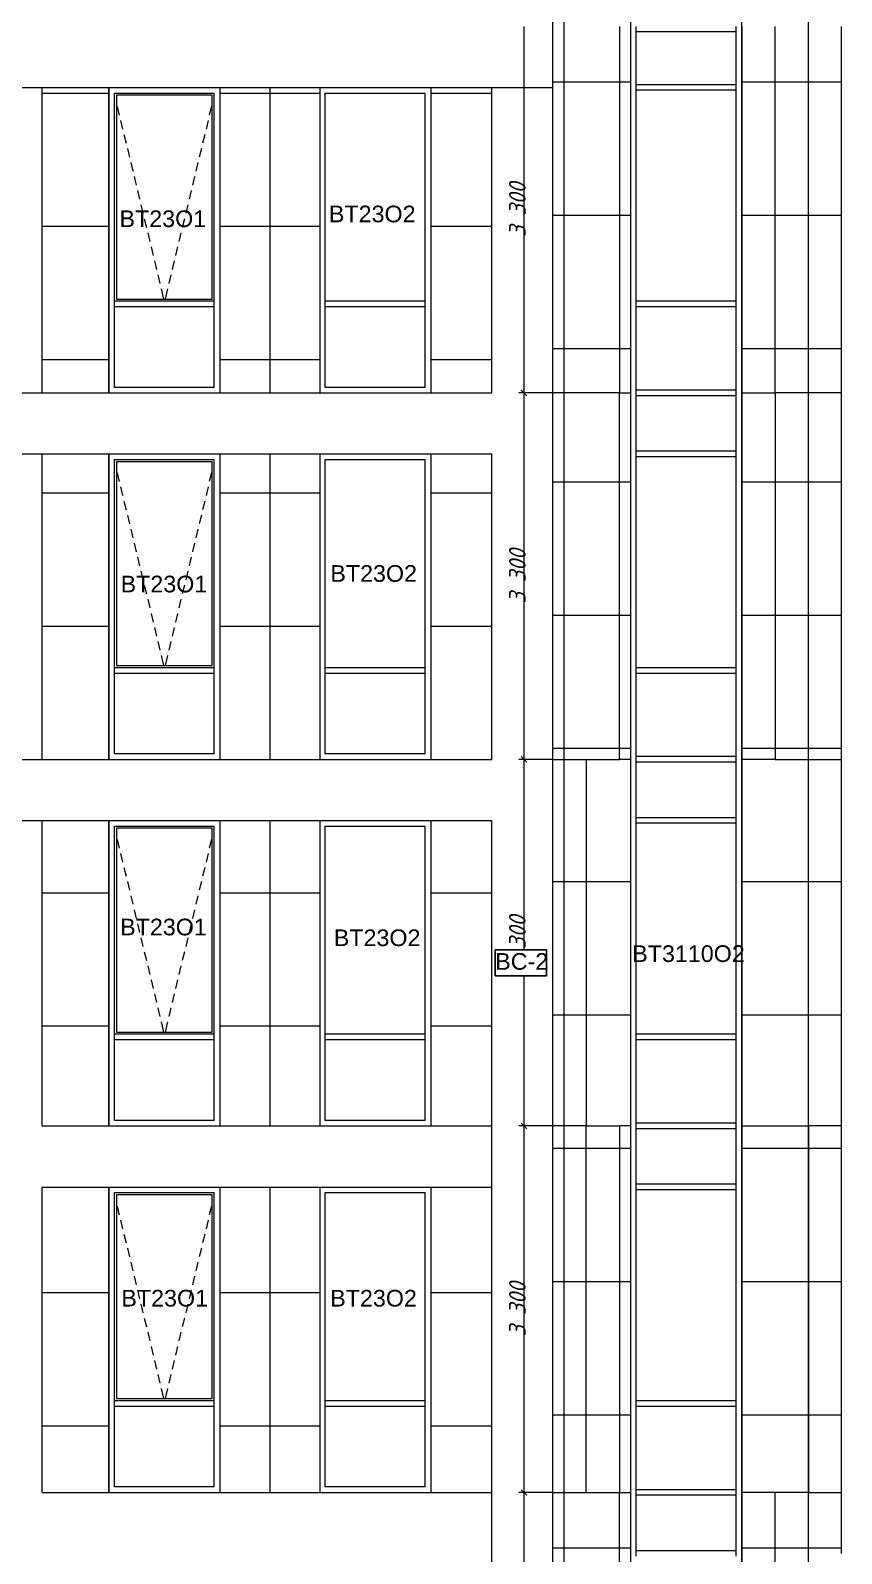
# Model space of a CAD drawing. Header units: millimetres. Extents: x 1499747 to 4230374, y -28481 to 441852.
# Drawn here: x 2654138 to 2661443, y 5067 to 18780 of the extents above; entities that cross this region are included whole.
import ezdxf
from ezdxf.xclip import XClip

# ---------------------------------------------------------------- set-up
doc = ezdxf.new("R2010")
doc.units = ezdxf.units.MM
doc.header["$MEASUREMENT"] = 0
doc.header["$XCLIPFRAME"] = 0
doc.set_wipeout_variables(frame=1)
doc.linetypes.add('Wipeout_Contour', pattern=[1000, 0, -1000])
for name, color, linetype, lineweight in [('1 Фасад_42_Витражные окна_Ном._пера__1_Ном._пера__7', 7, 'Continuous', 18), ('1 Фасад_42_Витражные окна_Ном._пера__20_Ном._пера__1', 1, 'Continuous', 18), ('1 Фасад_42_Витражные окна_Ном._пера__92_Ном._пера__233', 233, 'Continuous', 18), ('1 Фасад_42_Выступы_Ном._пера__1_Ном._пера__7', 7, 'Continuous', 18), ('1 Фасад_42_Отделка керамика_Ном._пера__1_Ном._пера__7', 7, 'Continuous', 18), ('1 Фасад_42_Отделка керамика_Ном._пера__42_Ном._пера__8', 8, 'Continuous', 18), ('1 Фасад_42_Сетка кладки_Ном._пера__5_Ном._пера__5', 5, 'Continuous', 18), ('1 Фасад_42_Сетка кладки_Ном._пера__62_Ном._пера__253', 252, 'Continuous', 18)]:
    doc.layers.add(name, color=color, linetype=linetype, lineweight=lineweight)
doc.layers.add('1 Фасад_42_Витражные окна_Ном._пера__20', color=7, linetype='Continuous')
doc.layers.add('Чертеж и Рисунок', color=7, linetype='Continuous')
doc.styles.add('СГЕНЕРИР_СТИЛЬ_1', font='')
doc.styles.add('СГЕНЕРИР_СТИЛЬ_2', font='arial.ttf')
doc.styles.get('СГЕНЕРИР_СТИЛЬ_1').set_extended_font_data('GOST Common', italic=True)

# ---------------------------------------------------------------- blocks, each defined once
blk = doc.blocks.new('Чертеж_5_42', base_point=(1557140, 9891))
at = {"layer": '1 Фасад_42_Витражные окна_Ном._пера__1_Ном._пера__7', "color": 252, "linetype": 'Continuous', "true_color": 0x939598}
for p, q in [((1553391, 46441), (1553391, 46491)), ((1554291, 46441), (1554291, 46491)), ((1555241, 45941), (1555241, 46491)), ((1554291, 46441), (1553391, 46441)), ((1553391, 45966), (1553391, 46441)), ((1554291, 45966), (1554291, 46441)), ((1553391, 45941), (1553391, 45966)), ((1554291, 45966), (1553391, 45966)), ((1553391, 45916), (1553391, 45941)), ((1554291, 45941), (1554291, 45966)), ((1554291, 45916), (1554291, 45941)), ((1555241, 43991), (1555241, 45941)), ((1548691, 45591), (1548691, 45891)), ((1548691, 45891), (1549141, 45891)), ((1548711, 45871), (1548711, 44036)), ((1549571, 45871), (1548711, 45871)), ((1549141, 45891), (1549591, 45891)), ((1549571, 44036), (1549571, 45871)), ((1549591, 45591), (1549591, 45891)), ((1550590, 45891), (1551040, 45891)), ((1550590, 45591), (1550590, 45891)), ((1551040, 45891), (1551490, 45891)), ((1551490, 45591), (1551490, 45891)), ((1554291, 45916), (1553391, 45916)), ((1553391, 45391), (1553391, 45916)), ((1554291, 45391), (1554291, 45916)), ((1548691, 44191), (1548691, 45591)), ((1549591, 44191), (1549591, 45591)), ((1550590, 44191), (1550590, 45591)), ((1551490, 44191), (1551490, 45591)), ((1553391, 44016), (1553391, 45391)), ((1554291, 44016), (1554291, 45391)), ((1548691, 44016), (1548691, 44191)), ((1549591, 44016), (1549591, 44191)), ((1550590, 44016), (1550590, 44191)), ((1551490, 44016), (1551490, 44191)), ((1548711, 44036), (1549571, 44036)), ((1548691, 43991), (1548691, 44016)), ((1549141, 44016), (1548691, 44016)), ((1548691, 43966), (1548691, 43991)), ((1548691, 43241), (1548691, 43966)), ((1549141, 43966), (1548691, 43966)), ((1549591, 44016), (1549141, 44016)), ((1549591, 43966), (1549141, 43966)), ((1549591, 43991), (1549591, 44016)), ((1549591, 43966), (1549591, 43991)), ((1549591, 43241), (1549591, 43966)), ((1551040, 44016), (1550590, 44016)), ((1550590, 43991), (1550590, 44016)), ((1550590, 43966), (1550590, 43991)), ((1551040, 43966), (1550590, 43966)), ((1550590, 43241), (1550590, 43966)), ((1551490, 44016), (1551040, 44016)), ((1551490, 43966), (1551040, 43966)), ((1551490, 43991), (1551490, 44016)), ((1551490, 43966), (1551490, 43991)), ((1551490, 43241), (1551490, 43966)), ((1553391, 43991), (1553391, 44016)), ((1554291, 44016), (1553391, 44016)), ((1553391, 43966), (1553391, 43991)), ((1553391, 43216), (1553391, 43966)), ((1554291, 43966), (1553391, 43966)), ((1554291, 43991), (1554291, 44016)), ((1554291, 43966), (1554291, 43991)), ((1554291, 43216), (1554291, 43966)), ((1555241, 43191), (1555241, 43991)), ((1549141, 43241), (1548691, 43241)), ((1549591, 43241), (1549141, 43241)), ((1551040, 43241), (1550590, 43241)), ((1551490, 43241), (1551040, 43241)), ((1554291, 43216), (1553391, 43216)), ((1553391, 43191), (1553391, 43216)), ((1554291, 43191), (1554291, 43216)), ((1553391, 43166), (1553391, 43191)), ((1554291, 43166), (1553391, 43166)), ((1553391, 43091), (1553391, 43166)), ((1553391, 42666), (1553391, 43091)), ((1554291, 43166), (1554291, 43191)), ((1554291, 43091), (1554291, 43166)), ((1554291, 42666), (1554291, 43091)), ((1555241, 42641), (1555241, 43191)), ((1553391, 42641), (1553391, 42666)), ((1554291, 42666), (1553391, 42666)), ((1554291, 42641), (1554291, 42666)), ((1548691, 42291), (1548691, 42591)), ((1548691, 42591), (1549141, 42591)), ((1548711, 42571), (1548711, 40736)), ((1549571, 42571), (1548711, 42571)), ((1549141, 42591), (1549591, 42591)), ((1549571, 40736), (1549571, 42571)), ((1549591, 42291), (1549591, 42591)), ((1550590, 42591), (1551040, 42591)), ((1550590, 42291), (1550590, 42591)), ((1551040, 42591), (1551490, 42591)), ((1551490, 42291), (1551490, 42591)), ((1553391, 42616), (1553391, 42641)), ((1553391, 40791), (1553391, 42616)), ((1554291, 42616), (1553391, 42616)), ((1554291, 42616), (1554291, 42641)), ((1554291, 40791), (1554291, 42616)), ((1555241, 40691), (1555241, 42641)), ((1548691, 40891), (1548691, 42291)), ((1549591, 40891), (1549591, 42291)), ((1550590, 40891), (1550590, 42291)), ((1551490, 40891), (1551490, 42291)), ((1548691, 40716), (1548691, 40891)), ((1549591, 40716), (1549591, 40891)), ((1550590, 40716), (1550590, 40891)), ((1551490, 40716), (1551490, 40891)), ((1548711, 40736), (1549571, 40736)), ((1553391, 40716), (1553391, 40791)), ((1554291, 40716), (1554291, 40791)), ((1548691, 40691), (1548691, 40716)), ((1549141, 40716), (1548691, 40716)), ((1548691, 40666), (1548691, 40691)), ((1548691, 39941), (1548691, 40666)), ((1549141, 40666), (1548691, 40666)), ((1549591, 40716), (1549141, 40716)), ((1549591, 40666), (1549141, 40666)), ((1549591, 40691), (1549591, 40716)), ((1549591, 40666), (1549591, 40691)), ((1549591, 39941), (1549591, 40666)), ((1551040, 40716), (1550590, 40716)), ((1550590, 40691), (1550590, 40716)), ((1550590, 40666), (1550590, 40691)), ((1551040, 40666), (1550590, 40666)), ((1550590, 39941), (1550590, 40666)), ((1551490, 40716), (1551040, 40716)), ((1551490, 40666), (1551040, 40666)), ((1551490, 40691), (1551490, 40716)), ((1551490, 40666), (1551490, 40691)), ((1551490, 39941), (1551490, 40666)), ((1553391, 40691), (1553391, 40716)), ((1554291, 40716), (1553391, 40716)), ((1553391, 40666), (1553391, 40691)), ((1553391, 39916), (1553391, 40666)), ((1554291, 40666), (1553391, 40666)), ((1554291, 40691), (1554291, 40716)), ((1554291, 40666), (1554291, 40691)), ((1554291, 39916), (1554291, 40666)), ((1555241, 39891), (1555241, 40691)), ((1549141, 39941), (1548691, 39941)), ((1549591, 39941), (1549141, 39941)), ((1551040, 39941), (1550590, 39941)), ((1551490, 39941), (1551040, 39941)), ((1554291, 39916), (1553391, 39916)), ((1553391, 39891), (1553391, 39916)), ((1554291, 39891), (1554291, 39916)), ((1553391, 39866), (1553391, 39891)), ((1554291, 39866), (1553391, 39866)), ((1553391, 39366), (1553391, 39866)), ((1554291, 39866), (1554291, 39891)), ((1554291, 39366), (1554291, 39866)), ((1555241, 39341), (1555241, 39891)), ((1553391, 39341), (1553391, 39366)), ((1554291, 39366), (1553391, 39366)), ((1554291, 39341), (1554291, 39366)), ((1548691, 38991), (1548691, 39291)), ((1548691, 39291), (1549141, 39291)), ((1548711, 39271), (1548711, 37436)), ((1549571, 39271), (1548711, 39271)), ((1549141, 39291), (1549591, 39291)), ((1549571, 37436), (1549571, 39271)), ((1549591, 38991), (1549591, 39291)), ((1550590, 38991), (1550590, 39291)), ((1550590, 39291), (1551040, 39291)), ((1551040, 39291), (1551490, 39291)), ((1551490, 38991), (1551490, 39291)), ((1553391, 39316), (1553391, 39341)), ((1554291, 39316), (1553391, 39316)), ((1553391, 38491), (1553391, 39316)), ((1554291, 39316), (1554291, 39341)), ((1554291, 38491), (1554291, 39316)), ((1555241, 37391), (1555241, 39341)), ((1548691, 37591), (1548691, 38991)), ((1549591, 37591), (1549591, 38991)), ((1550590, 37591), (1550590, 38991)), ((1551490, 37591), (1551490, 38991)), ((1553391, 37416), (1553391, 38491)), ((1554291, 37416), (1554291, 38491)), ((1548691, 37416), (1548691, 37591)), ((1549591, 37416), (1549591, 37591)), ((1550590, 37416), (1550590, 37591)), ((1551490, 37416), (1551490, 37591)), ((1548691, 37391), (1548691, 37416)), ((1549141, 37416), (1548691, 37416)), ((1548691, 37366), (1548691, 37391)), ((1548691, 36641), (1548691, 37366)), ((1549141, 37366), (1548691, 37366)), ((1548711, 37436), (1549571, 37436)), ((1549591, 37416), (1549141, 37416)), ((1549591, 37366), (1549141, 37366)), ((1549591, 37391), (1549591, 37416)), ((1549591, 37366), (1549591, 37391)), ((1549591, 36641), (1549591, 37366)), ((1550590, 37391), (1550590, 37416)), ((1551040, 37416), (1550590, 37416)), ((1550590, 37366), (1550590, 37391)), ((1550590, 36641), (1550590, 37366)), ((1551040, 37366), (1550590, 37366)), ((1551490, 37416), (1551040, 37416)), ((1551490, 37366), (1551040, 37366)), ((1551490, 37391), (1551490, 37416)), ((1551490, 37366), (1551490, 37391)), ((1551490, 36641), (1551490, 37366)), ((1553391, 37391), (1553391, 37416)), ((1554291, 37416), (1553391, 37416)), ((1553391, 37366), (1553391, 37391)), ((1553391, 36616), (1553391, 37366)), ((1554291, 37366), (1553391, 37366)), ((1554291, 37391), (1554291, 37416)), ((1554291, 37366), (1554291, 37391)), ((1554291, 36616), (1554291, 37366)), ((1555241, 36591), (1555241, 37391)), ((1549141, 36641), (1548691, 36641)), ((1549591, 36641), (1549141, 36641)), ((1551040, 36641), (1550590, 36641)), ((1551490, 36641), (1551040, 36641)), ((1554291, 36616), (1553391, 36616)), ((1553391, 36591), (1553391, 36616)), ((1554291, 36591), (1554291, 36616)), ((1553391, 36566), (1553391, 36591)), ((1554291, 36566), (1553391, 36566)), ((1553391, 36191), (1553391, 36566)), ((1554291, 36566), (1554291, 36591)), ((1554291, 36191), (1554291, 36566)), ((1555241, 36041), (1555241, 36591)), ((1553391, 36066), (1553391, 36191)), ((1553391, 36041), (1553391, 36066)), ((1554291, 36066), (1553391, 36066)), ((1554291, 36066), (1554291, 36191)), ((1554291, 36041), (1554291, 36066)), ((1548691, 35691), (1548691, 35991)), ((1548691, 35991), (1549141, 35991)), ((1548711, 35971), (1548711, 34136)), ((1549571, 35971), (1548711, 35971)), ((1549141, 35991), (1549591, 35991)), ((1549571, 34136), (1549571, 35971)), ((1549591, 35691), (1549591, 35991)), ((1550590, 35691), (1550590, 35991)), ((1550590, 35991), (1551040, 35991)), ((1551040, 35991), (1551490, 35991)), ((1551490, 35691), (1551490, 35991)), ((1553391, 36016), (1553391, 36041)), ((1553391, 34116), (1553391, 36016)), ((1554291, 36016), (1553391, 36016)), ((1554291, 36016), (1554291, 36041)), ((1554291, 34116), (1554291, 36016)), ((1555241, 34091), (1555241, 36041)), ((1548691, 34291), (1548691, 35691)), ((1549591, 34291), (1549591, 35691)), ((1550590, 34291), (1550590, 35691)), ((1551490, 34291), (1551490, 35691)), ((1548691, 34116), (1548691, 34291)), ((1549591, 34116), (1549591, 34291)), ((1550590, 34116), (1550590, 34291)), ((1551490, 34116), (1551490, 34291)), ((1548691, 34091), (1548691, 34116)), ((1549141, 34116), (1548691, 34116)), ((1548691, 34066), (1548691, 34091)), ((1548691, 33341), (1548691, 34066)), ((1549141, 34066), (1548691, 34066)), ((1548711, 34136), (1549571, 34136)), ((1549591, 34116), (1549141, 34116)), ((1549591, 34066), (1549141, 34066)), ((1549591, 34091), (1549591, 34116)), ((1549591, 34066), (1549591, 34091)), ((1549591, 33341), (1549591, 34066)), ((1550590, 34091), (1550590, 34116)), ((1551040, 34116), (1550590, 34116)), ((1550590, 34066), (1550590, 34091)), ((1550590, 33341), (1550590, 34066)), ((1551040, 34066), (1550590, 34066)), ((1551490, 34116), (1551040, 34116)), ((1551490, 34066), (1551040, 34066)), ((1551490, 34091), (1551490, 34116)), ((1551490, 34066), (1551490, 34091)), ((1551490, 33341), (1551490, 34066)), ((1553391, 34091), (1553391, 34116)), ((1554291, 34116), (1553391, 34116)), ((1553391, 34066), (1553391, 34091)), ((1554291, 34066), (1553391, 34066)), ((1553391, 33891), (1553391, 34066)), ((1554291, 34091), (1554291, 34116)), ((1554291, 34066), (1554291, 34091)), ((1554291, 33891), (1554291, 34066)), ((1555241, 33291), (1555241, 34091)), ((1553391, 33316), (1553391, 33891)), ((1554291, 33316), (1554291, 33891)), ((1549141, 33341), (1548691, 33341)), ((1549591, 33341), (1549141, 33341)), ((1551040, 33341), (1550590, 33341)), ((1551490, 33341), (1551040, 33341)), ((1553391, 33291), (1553391, 33316)), ((1554291, 33316), (1553391, 33316)), ((1553391, 33266), (1553391, 33291)), ((1554291, 33266), (1553391, 33266)), ((1553391, 32766), (1553391, 33266)), ((1554291, 33291), (1554291, 33316)), ((1554291, 33266), (1554291, 33291)), ((1554291, 32766), (1554291, 33266)), ((1555241, 32741), (1555241, 33291)), ((1553391, 32741), (1553391, 32766)), ((1554291, 32766), (1553391, 32766)), ((1553391, 32716), (1553391, 32741)), ((1554291, 32741), (1554291, 32766)), ((1554291, 32716), (1554291, 32741))]:
    blk.add_line(p, q, dxfattribs=at)
at = {"layer": '1 Фасад_42_Витражные окна_Ном._пера__92_Ном._пера__233', "color": 252, "linetype": 'Continuous', "true_color": 0x939598}
for p, q in [((1548716, 45770), (1548735, 45692)), ((1549565, 45770), (1549546, 45692)), ((1548747, 45644), (1548765, 45566)), ((1549535, 45644), (1549516, 45566)), ((1548777, 45517), (1548796, 45439)), ((1548808, 45391), (1548826, 45313)), ((1549474, 45391), (1549455, 45313)), ((1549504, 45517), (1549485, 45439)), ((1548838, 45264), (1548857, 45187)), ((1549443, 45264), (1549424, 45187)), ((1548869, 45138), (1548887, 45060)), ((1549413, 45138), (1549394, 45060)), ((1548899, 45012), (1548918, 44934)), ((1549382, 45012), (1549363, 44934)), ((1548930, 44885), (1548948, 44808)), ((1549352, 44885), (1549333, 44808)), ((1548960, 44759), (1548979, 44681)), ((1549321, 44759), (1549302, 44681)), ((1548991, 44633), (1549009, 44555)), ((1549290, 44633), (1549272, 44555)), ((1549021, 44506), (1549040, 44428)), ((1549260, 44506), (1549241, 44428)), ((1549052, 44380), (1549070, 44302)), ((1549229, 44380), (1549211, 44302)), ((1549082, 44253), (1549101, 44176)), ((1549199, 44253), (1549180, 44176)), ((1549113, 44127), (1549122, 44089)), ((1549122, 44089), (1549134, 44036)), ((1549159, 44089), (1549147, 44036)), ((1549168, 44127), (1549159, 44089)), ((1548716, 42470), (1548735, 42392)), ((1549565, 42470), (1549546, 42392)), ((1548747, 42344), (1548765, 42266)), ((1549535, 42344), (1549516, 42266)), ((1548777, 42217), (1548796, 42139)), ((1549504, 42217), (1549485, 42139)), ((1548808, 42091), (1548826, 42013)), ((1548838, 41964), (1548857, 41887)), ((1549443, 41964), (1549424, 41887)), ((1549474, 42091), (1549455, 42013)), ((1548869, 41838), (1548887, 41760)), ((1549413, 41838), (1549394, 41760)), ((1548899, 41712), (1548918, 41634)), ((1549382, 41712), (1549363, 41634)), ((1548930, 41585), (1548948, 41508)), ((1549352, 41585), (1549333, 41508)), ((1548960, 41459), (1548979, 41381)), ((1549321, 41459), (1549302, 41381)), ((1548991, 41333), (1549009, 41255)), ((1549290, 41333), (1549272, 41255)), ((1549021, 41206), (1549040, 41128)), ((1549260, 41206), (1549241, 41128)), ((1549052, 41080), (1549070, 41002)), ((1549229, 41080), (1549211, 41002)), ((1549082, 40953), (1549101, 40876)), ((1549199, 40953), (1549180, 40876)), ((1549113, 40827), (1549122, 40789)), ((1549122, 40789), (1549134, 40736)), ((1549159, 40789), (1549147, 40736)), ((1549168, 40827), (1549159, 40789)), ((1548716, 39170), (1548735, 39092)), ((1549565, 39170), (1549546, 39092)), ((1548747, 39044), (1548765, 38966)), ((1549535, 39044), (1549516, 38966)), ((1548777, 38917), (1548796, 38839)), ((1549504, 38917), (1549485, 38839)), ((1548808, 38791), (1548826, 38713)), ((1549474, 38791), (1549455, 38713)), ((1548838, 38664), (1548857, 38587)), ((1548869, 38538), (1548887, 38460)), ((1549413, 38538), (1549394, 38460)), ((1549443, 38664), (1549424, 38587)), ((1548899, 38412), (1548918, 38334)), ((1549382, 38412), (1549363, 38334)), ((1548930, 38285), (1548948, 38208)), ((1549352, 38285), (1549333, 38208)), ((1548960, 38159), (1548979, 38081)), ((1549321, 38159), (1549302, 38081)), ((1548991, 38033), (1549009, 37955)), ((1549290, 38033), (1549272, 37955)), ((1549021, 37906), (1549040, 37828)), ((1549260, 37906), (1549241, 37828)), ((1549052, 37780), (1549070, 37702)), ((1549229, 37780), (1549211, 37702)), ((1549082, 37653), (1549101, 37576)), ((1549199, 37653), (1549180, 37576)), ((1549113, 37527), (1549122, 37489)), ((1549122, 37489), (1549134, 37436)), ((1549159, 37489), (1549147, 37436)), ((1549168, 37527), (1549159, 37489)), ((1548716, 35870), (1548735, 35792)), ((1549565, 35870), (1549546, 35792)), ((1548747, 35744), (1548765, 35666)), ((1549535, 35744), (1549516, 35666)), ((1548777, 35617), (1548796, 35539)), ((1549504, 35617), (1549485, 35539)), ((1548808, 35491), (1548826, 35413)), ((1549474, 35491), (1549455, 35413)), ((1548838, 35364), (1548857, 35287)), ((1549443, 35364), (1549424, 35287)), ((1548869, 35238), (1548887, 35160)), ((1548899, 35112), (1548918, 35034)), ((1549382, 35112), (1549363, 35034)), ((1549413, 35238), (1549394, 35160)), ((1548930, 34985), (1548948, 34908)), ((1549352, 34985), (1549333, 34908)), ((1548960, 34859), (1548979, 34781)), ((1549321, 34859), (1549302, 34781)), ((1548991, 34733), (1549009, 34655)), ((1549290, 34733), (1549272, 34655)), ((1549021, 34606), (1549040, 34528)), ((1549260, 34606), (1549241, 34528)), ((1549052, 34480), (1549070, 34402)), ((1549229, 34480), (1549211, 34402)), ((1549082, 34353), (1549101, 34276)), ((1549199, 34353), (1549180, 34276)), ((1549113, 34227), (1549122, 34189)), ((1549122, 34189), (1549134, 34136)), ((1549159, 34189), (1549147, 34136)), ((1549168, 34227), (1549159, 34189))]:
    blk.add_line(p, q, dxfattribs=at)
at = {"layer": '1 Фасад_42_Выступы_Ном._пера__1_Ном._пера__7', "color": 252, "linetype": 'Continuous', "true_color": 0x939598}
for p, q in [((1552640, 45941), (1552640, 53541)), ((1538690, 45941), (1552090, 45941)), ((1548040, 43191), (1548040, 45941)), ((1552090, 45941), (1552640, 45941)), ((1552090, 43191), (1552090, 45941)), ((1552640, 19591), (1552640, 45941)), ((1538140, 43191), (1552090, 43191)), ((1538140, 42641), (1552090, 42641)), ((1548040, 39891), (1548040, 42641)), ((1552090, 39891), (1552090, 42641)), ((1538140, 39891), (1552090, 39891)), ((1538140, 39341), (1552090, 39341)), ((1548040, 36591), (1548040, 39341)), ((1552090, 19591), (1552090, 39341)), ((1548040, 36591), (1552090, 36591)), ((1548040, 33291), (1548040, 36041)), ((1548040, 36041), (1552090, 36041)), ((1548040, 33291), (1552090, 33291))]:
    blk.add_line(p, q, dxfattribs=at)
at = {"layer": '1 Фасад_42_Отделка керамика_Ном._пера__1_Ном._пера__7', "color": 252, "linetype": 'Continuous', "true_color": 0x939598}
for p, q in [((1553240, 46491), (1553240, 43191)), ((1553341, 43191), (1553341, 46491)), ((1554341, 46491), (1554341, 43191)), ((1554641, 43191), (1554641, 46491)), ((1548641, 43191), (1548641, 45941)), ((1551540, 45941), (1551540, 43191)), ((1553240, 43191), (1552640, 43191)), ((1553240, 39891), (1553240, 43191)), ((1553240, 43191), (1553341, 43191)), ((1554341, 43191), (1554641, 43191)), ((1554641, 43191), (1554641, 39891)), ((1555241, 43191), (1554641, 43191)), ((1548641, 39891), (1548641, 42641)), ((1551540, 42641), (1551540, 39891)), ((1552640, 39891), (1553240, 39891)), ((1552940, 39891), (1552940, 36591)), ((1553341, 39891), (1553240, 39891)), ((1553341, 36591), (1553341, 39891)), ((1554341, 39891), (1554341, 36591)), ((1554641, 39891), (1554341, 39891)), ((1554641, 39891), (1555241, 39891)), ((1554941, 36591), (1554941, 39891)), ((1548641, 36591), (1548641, 39341)), ((1551540, 39341), (1551540, 36591)), ((1552940, 36591), (1552640, 36591)), ((1552940, 33291), (1552940, 36591)), ((1552940, 36591), (1553240, 36591)), ((1554341, 36591), (1554941, 36591)), ((1554941, 36591), (1554941, 33291)), ((1555241, 36591), (1554941, 36591)), ((1548641, 33291), (1548641, 36041)), ((1551540, 36041), (1551540, 33291)), ((1552640, 33291), (1552940, 33291)), ((1552940, 33291), (1553240, 33291)), ((1553240, 29991), (1553240, 33291)), ((1554341, 33291), (1554341, 29991)), ((1554641, 33291), (1554341, 33291)), ((1554641, 29991), (1554641, 33291)), ((1554941, 33291), (1555241, 33291))]:
    blk.add_line(p, q, dxfattribs=at)
at = {"layer": '1 Фасад_42_Отделка керамика_Ном._пера__42_Ном._пера__8', "color": 252, "linetype": 'Continuous', "true_color": 0x939598}
for p, q in [((1553341, 39891), (1553341, 43191)), ((1554341, 43191), (1554341, 39891)), ((1553240, 36591), (1553240, 33291)), ((1553341, 36591), (1553240, 36591)), ((1553341, 33291), (1553341, 36591)), ((1554341, 36591), (1554341, 33291)), ((1553240, 33291), (1553341, 33291)), ((1553341, 29991), (1553341, 33291)), ((1554941, 33291), (1554641, 33291))]:
    blk.add_line(p, q, dxfattribs=at)
at = {"layer": '1 Фасад_42_Сетка кладки_Ном._пера__5_Ном._пера__5', "color": 252, "linetype": 'Continuous', "true_color": 0x939598}
for p, q in [((1552381, 43191), (1552381, 46491)), ((1552356, 43216), (1552406, 43166)), ((1552356, 43216), (1552406, 43166)), ((1552940, 43191), (1552334, 43191)), ((1552940, 43191), (1552334, 43191)), ((1552381, 39891), (1552381, 43191)), ((1552356, 39916), (1552406, 39866)), ((1552356, 39916), (1552406, 39866)), ((1552640, 39891), (1552334, 39891)), ((1552640, 39891), (1552334, 39891)), ((1552381, 36591), (1552381, 39891)), ((1552356, 36616), (1552406, 36566)), ((1552356, 36616), (1552406, 36566)), ((1552640, 36591), (1552334, 36591)), ((1552640, 36591), (1552334, 36591)), ((1552381, 33291), (1552381, 36591)), ((1552640, 33291), (1552334, 33291)), ((1552640, 33291), (1552334, 33291)), ((1552356, 33316), (1552406, 33266)), ((1552356, 33316), (1552406, 33266)), ((1552381, 29991), (1552381, 33291))]:
    blk.add_line(p, q, dxfattribs=at)
at = {"layer": '1 Фасад_42_Сетка кладки_Ном._пера__62_Ном._пера__253', "color": 252, "linetype": 'Continuous', "true_color": 0x939598}
for p, q in [((1548640, 45941), (1548640, 43191)), ((1549641, 45941), (1549641, 43191)), ((1550090, 45941), (1550090, 43191)), ((1550540, 45941), (1550540, 43191)), ((1551540, 45941), (1551540, 43191)), ((1548040, 45891), (1548640, 45891)), ((1549641, 45891), (1550540, 45891)), ((1550540, 45891), (1550541, 45891)), ((1551540, 45891), (1552090, 45891)), ((1548040, 44691), (1548640, 44691)), ((1549641, 44691), (1550540, 44691)), ((1550540, 44691), (1550541, 44691)), ((1551540, 44691), (1552090, 44691)), ((1548040, 43491), (1548640, 43491)), ((1549641, 43491), (1550540, 43491)), ((1550540, 43491), (1550541, 43491)), ((1551540, 43491), (1552090, 43491)), ((1548640, 42641), (1548640, 39891)), ((1549641, 42641), (1549641, 39891)), ((1550090, 42641), (1550090, 39891)), ((1550540, 42641), (1550540, 39891)), ((1551540, 42641), (1551540, 39891)), ((1548040, 42291), (1548640, 42291)), ((1549641, 42291), (1550540, 42291)), ((1550540, 42291), (1550541, 42291)), ((1551540, 42291), (1552090, 42291)), ((1548040, 41091), (1548640, 41091)), ((1549641, 41091), (1550540, 41091)), ((1550540, 41091), (1550541, 41091)), ((1551540, 41091), (1552090, 41091)), ((1548640, 39341), (1548640, 36591)), ((1549641, 39341), (1549641, 36591)), ((1550090, 39341), (1550090, 36591)), ((1550540, 39341), (1550540, 36591)), ((1551540, 39341), (1551540, 36591)), ((1548040, 38691), (1548640, 38691)), ((1549641, 38691), (1550540, 38691)), ((1550540, 38691), (1550541, 38691)), ((1551540, 38691), (1552090, 38691)), ((1548040, 37491), (1548640, 37491)), ((1549641, 37491), (1550540, 37491)), ((1550540, 37491), (1550541, 37491)), ((1551540, 37491), (1552090, 37491)), ((1548640, 36041), (1548640, 33291)), ((1549641, 36041), (1549641, 33291)), ((1550090, 36041), (1550090, 33291)), ((1550540, 36041), (1550540, 33291)), ((1551540, 36041), (1551540, 33291)), ((1548040, 35091), (1548640, 35091)), ((1549641, 35091), (1550540, 35091)), ((1550540, 35091), (1550541, 35091)), ((1551540, 35091), (1552090, 35091)), ((1548040, 33891), (1548640, 33891)), ((1549641, 33891), (1550540, 33891)), ((1550540, 33891), (1550541, 33891)), ((1551540, 33891), (1552090, 33891))]:
    blk.add_line(p, q, dxfattribs=at)
at = {"layer": '1 Фасад_42_Сетка кладки_Ном._пера__62_Ном._пера__253', "color": 252, "linetype": 'Continuous', "true_color": 0x939598, "flags": 128}
for points in [[(1552741, 19591), (1552741, 50241)], [(1553341, 19591), (1553341, 50241)], [(1554341, 19591), (1554341, 50241)], [(1554941, 19591), (1554941, 50241)], [(1552640, 45991), (1553341, 45991)], [(1554341, 45991), (1555241, 45991)], [(1552640, 44791), (1553341, 44791)], [(1554341, 44791), (1555241, 44791)], [(1552640, 43591), (1553341, 43591)], [(1554341, 43591), (1555241, 43591)], [(1552640, 42391), (1553341, 42391)], [(1554341, 42391), (1555241, 42391)], [(1552640, 41191), (1553341, 41191)], [(1554341, 41191), (1555241, 41191)], [(1552640, 39991), (1553341, 39991)], [(1554341, 39991), (1555241, 39991)], [(1552640, 38791), (1553341, 38791)], [(1554341, 38791), (1555241, 38791)], [(1552640, 37591), (1553341, 37591)], [(1554341, 37591), (1555241, 37591)], [(1552640, 36391), (1553341, 36391)], [(1554341, 36391), (1555241, 36391)], [(1552640, 35191), (1553341, 35191)], [(1554341, 35191), (1555241, 35191)], [(1552640, 33991), (1553341, 33991)], [(1554341, 33991), (1555241, 33991)], [(1552640, 32791), (1553341, 32791)], [(1554341, 32791), (1555241, 32791)]]:
    blk.add_lwpolyline(points, dxfattribs=at)
at = {"layer": '1 Фасад_42_Витражные окна_Ном._пера__20_Ном._пера__1', "color": 252, "linetype": 'Continuous', "true_color": 0x939598, "char_height": 150, "attachment_point": 4, "style": 'СГЕНЕРИР_СТИЛЬ_2'}
for s, insert in [('\\A1;{\\pql;\\fArial|b0|i0|c204|p0;\\W1.000000;ВТ23О2}', (1550623, 44801)), ('\\A1;{\\pql;\\fArial|b0|i0|c204|p0;\\W1.000000;ВТ23О1}', (1548737, 44758)), ('\\A1;{\\pql;\\fArial|b0|i0|c204|p0;\\W1.000000;ВТ23О2}', (1550636, 41564)), ('\\A1;{\\pql;\\fArial|b0|i0|c204|p0;\\W1.000000;ВТ23О1}', (1548747, 41469)), ('\\A1;{\\pql;\\fArial|b0|i0|c204|p0;\\W1.000000;ВТ23О1}', (1548743, 38381)), ('\\A1;{\\pql;\\fArial|b0|i0|c204|p0;\\W1.000000;ВТ23О2}', (1550667, 38284)), ('\\A1;{\\pql;\\fArial|b0|i0|c204|p0;\\W1.000000;ВТ3110О2}', (1553355, 38141)), ('\\A1;{\\pql;\\fArial|b0|i0|c204|p0;\\W1.000000;ВТ23О1}', (1548754, 35039)), ('\\A1;{\\pql;\\fArial|b0|i0|c204|p0;\\W1.000000;ВТ23О2}', (1550635, 35039))]:
    blk.add_mtext(s, dxfattribs=dict(at, insert=insert))
at = {"layer": '1 Фасад_42_Сетка кладки_Ном._пера__5_Ном._пера__5', "color": 252, "linetype": 'Continuous', "true_color": 0x939598, "char_height": 150, "attachment_point": 7, "rotation": 90, "style": 'СГЕНЕРИР_СТИЛЬ_1'}
for insert in [(1552395, 44596), (1552395, 41296), (1552395, 37996), (1552395, 34696)]:
    blk.add_mtext('\\A1;{\\pql;\\fGOST Common|b0|i1|c204|p0;\\W1.000000;3\xa0300}', dxfattribs=dict(at, insert=insert))
at = {"color": 252, "linetype": 'Wipeout_Contour', "ltscale": 6211275.55162064, "true_color": 0x939598}
blk.add_wipeout([(1552121, 38178), (1552121, 37942), (1552583, 37942), (1552583, 38178)], dxfattribs=at).dxf.layer = '1 Фасад_42_Витражные окна_Ном._пера__20'
at = {"layer": '1 Фасад_42_Витражные окна_Ном._пера__1_Ном._пера__7', "color": 252, "linetype": 'Continuous', "true_color": 0x939598, "flags": 128}
blk.add_lwpolyline([(1552121, 38178), (1552583, 38178), (1552583, 37942), (1552121, 37942)], close=True, dxfattribs=at)
at = {"layer": '1 Фасад_42_Витражные окна_Ном._пера__20_Ном._пера__1', "color": 252, "linetype": 'Continuous', "true_color": 0x939598}
for p, q in [((1552121, 38178), (1552121, 37942)), ((1552583, 38178), (1552121, 38178)), ((1552583, 37942), (1552583, 38178)), ((1552121, 37942), (1552583, 37942))]:
    blk.add_line(p, q, dxfattribs=at)
at = {"layer": '1 Фасад_42_Витражные окна_Ном._пера__20_Ном._пера__1', "color": 252, "linetype": 'Continuous', "true_color": 0x939598, "insert": (1552121, 38071), "char_height": 150, "attachment_point": 4, "style": 'СГЕНЕРИР_СТИЛЬ_2'}
blk.add_mtext('\\A1;{\\pql;\\fArial|b0|i0|c204|p0;\\W1.000000;ВС-2}', dxfattribs=at)

msp = doc.modelspace()

# ---------------------------------------------------------------- block references
at = {"layer": 'Чертеж и Рисунок', "linetype": 'Continuous'}
ref = msp.add_blockref('Чертеж_5_42', (2663343.31682, -17783.33843), dxfattribs=at)
XClip(ref).set_block_clipping_path([(1496000, -1299.0576434789), (1580000, 60181.6414690267)])

doc.saveas('drawing.dxf')
